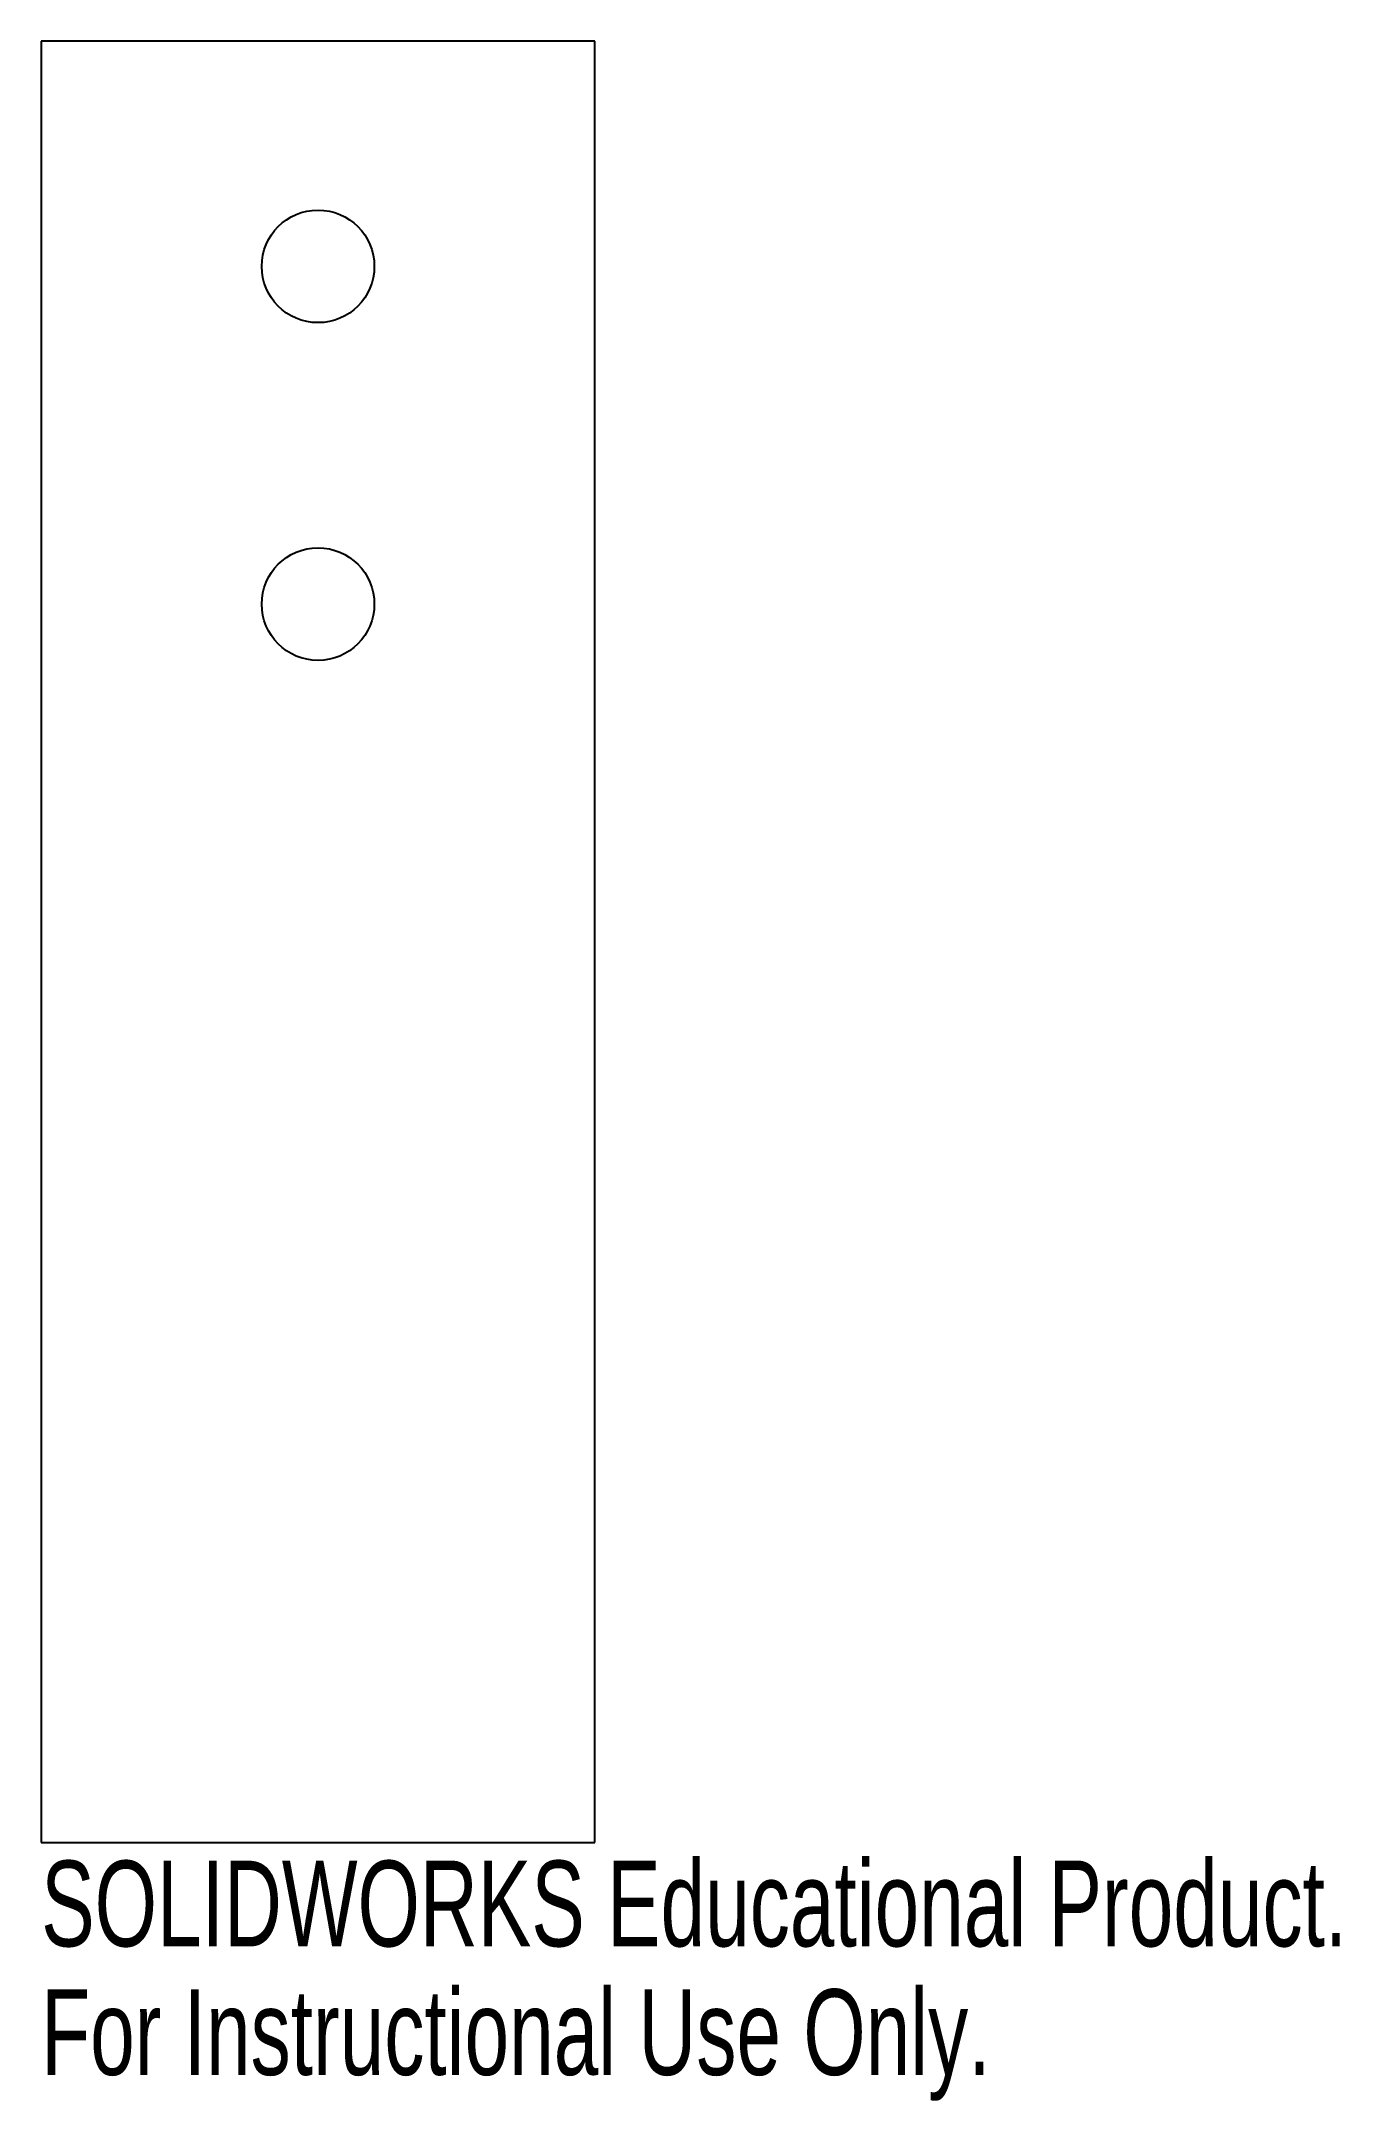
# Model space of a CAD drawing. Header units: inches. Extents: x 0 to 2.88, y -0.57 to 4.
import ezdxf

# ---------------------------------------------------------------- set-up
doc = ezdxf.new("R2010")
doc.units = ezdxf.units.IN
doc.header["$MEASUREMENT"] = 0
doc.styles.add('SLDTEXTSTYLE0', font='TXT', dxfattribs={"width": 0.7})

msp = doc.modelspace()

# ---------------------------------------------------------------- linework, layer by layer
at = {"color": 7, "linetype": 'Continuous', "lineweight": 25}
for p, q in [((1.23, 4), (0, 4)), ((0, 4), (0, 0)), ((1.23, 0), (1.23, 4)), ((0, 0), (1.23, 0))]:
    msp.add_line(p, q, dxfattribs=at)
for centre in [(0.615, 3.5), (0.615, 2.75)]:
    msp.add_circle(centre, 0.125, dxfattribs=at)

# ---------------------------------------------------------------- texts
at = {"color": 7, "linetype": 'Continuous', "char_height": 0.1903, "attachment_point": 1, "style": 'SLDTEXTSTYLE0'}
for s, insert in [('SOLIDWORKS Educational Product.', (0, -0.0401)), ('For Instructional Use Only.', (0, -0.3256))]:
    msp.add_mtext(s, dxfattribs=dict(at, insert=insert))

doc.saveas('drawing.dxf')
